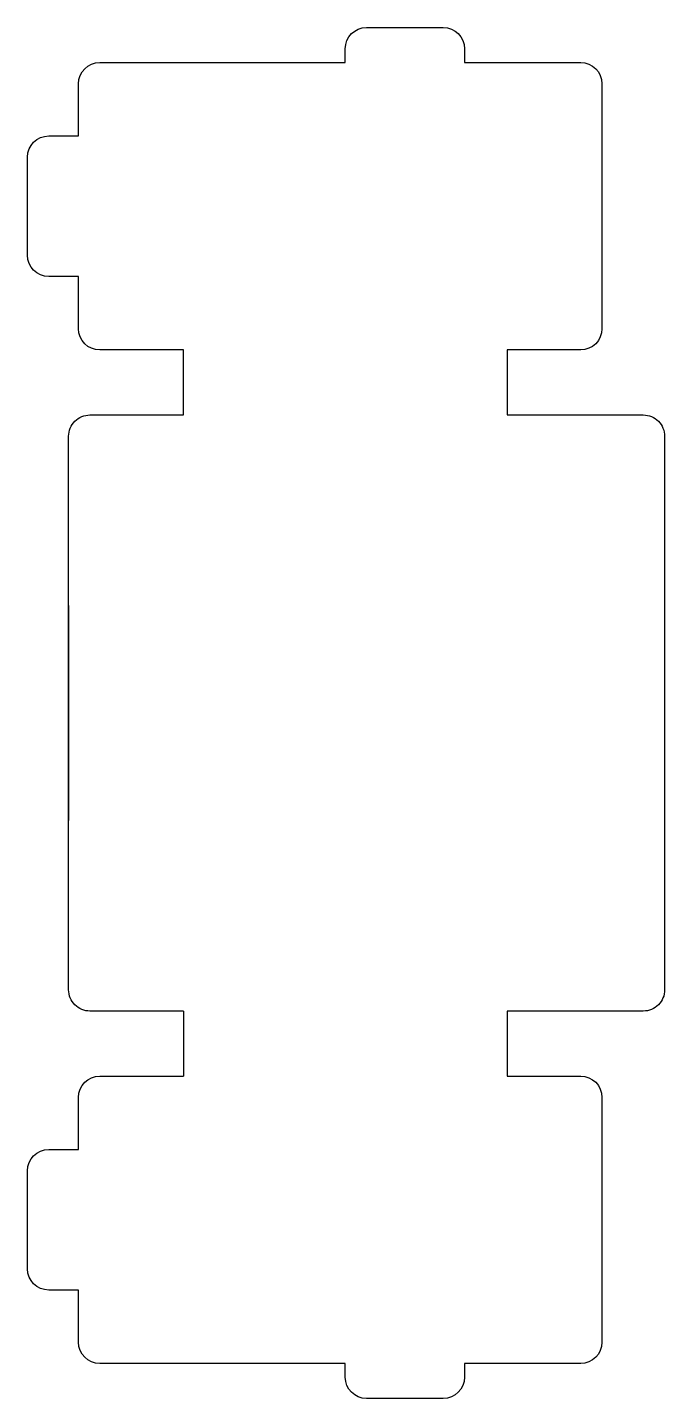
# Model space of a CAD drawing. Extents: x -142 to 276, y -797 to -353.
# Drawn here: x 260.97 to 275.94, y -797.05 to -764.85 of the extents above.
import ezdxf

# ---------------------------------------------------------------- set-up
doc = ezdxf.new("R2010")
doc.units = 0
doc.header["$MEASUREMENT"] = 0
doc.layers.get('0').update_dxf_attribs({"linetype": 'CONTINUOUS'})

msp = doc.modelspace()

# ---------------------------------------------------------------- linework, layer by layer
for p, q in [((268.936, -764.849), (270.737, -764.849)), ((274.466, -766.174), (274.466, -771.924)), ((260.968, -770.199), (260.968, -767.898)), ((264.638, -773.949), (264.638, -772.424)), ((272.237, -772.424), (272.237, -773.949)), ((261.937, -787.449), (261.937, -774.449)), ((275.937, -774.449), (275.937, -787.449)), ((261.937, -778.425), (261.937, -783.475)), ((264.638, -787.949), (264.638, -789.475)), ((272.237, -787.949), (272.237, -789.475)), ((274.466, -789.975), (274.466, -795.724)), ((260.968, -793.999), (260.968, -791.698)), ((270.737, -797.048), (268.936, -797.048))]:
    msp.add_line(p, q)
at = {"extrusion": (0, 0, -1)}
for centre, start, end in [((-268.936, -765.349), 0, 90), ((-270.737, -765.349), 90, 180), ((-262.667, -766.174), 0, 90), ((-273.966, -766.174), 90, 180), ((-261.468, -767.898), 0, 90), ((-261.468, -770.199), 270, 0), ((-262.667, -771.924), 270, 0), ((-273.966, -771.924), 180, 270), ((-262.437, -774.449), 0, 90.0018), ((-275.437, -774.449), 89.9982, 180), ((-262.437, -787.449), 269.9982, 0), ((-275.437, -787.449), 180, 270.0018), ((-262.667, -789.975), 0, 90), ((-273.966, -789.975), 90, 180), ((-261.468, -791.698), 0, 90), ((-261.468, -793.999), 270, 0), ((-262.667, -795.724), 270, 0), ((-273.966, -795.724), 180, 270), ((-268.936, -796.548), 270, 0), ((-270.737, -796.548), 180, 270)]:
    msp.add_arc(centre, 0.5, start, end, dxfattribs=at)
for points in [[(268.436, -765.674), (268.436, -765.566), (268.436, -765.457), (268.436, -765.349)], [(271.237, -765.349), (271.237, -765.457), (271.237, -765.566), (271.237, -765.674)], [(262.667, -765.674), (264.59, -765.674), (266.513, -765.674), (268.436, -765.674)], [(271.237, -765.674), (272.147, -765.674), (273.057, -765.674), (273.966, -765.674)], [(262.167, -767.398), (262.167, -766.99), (262.167, -766.582), (262.167, -766.174)], [(261.468, -767.398), (261.701, -767.398), (261.934, -767.398), (262.167, -767.398)], [(262.167, -770.699), (261.934, -770.699), (261.701, -770.699), (261.468, -770.699)], [(262.167, -771.924), (262.167, -771.516), (262.167, -771.107), (262.167, -770.699)], [(264.638, -772.424), (263.981, -772.424), (263.324, -772.424), (262.667, -772.424)], [(273.966, -772.424), (273.39, -772.424), (272.814, -772.424), (272.237, -772.424)], [(262.437, -773.949), (263.17, -773.949), (263.904, -773.949), (264.638, -773.949)], [(272.237, -773.949), (273.304, -773.949), (274.37, -773.949), (275.437, -773.949)], [(264.638, -787.949), (263.904, -787.949), (263.17, -787.949), (262.437, -787.949)], [(275.437, -787.949), (274.37, -787.949), (273.304, -787.949), (272.237, -787.949)], [(262.667, -789.475), (263.324, -789.475), (263.981, -789.475), (264.638, -789.475)], [(272.237, -789.475), (272.814, -789.475), (273.39, -789.475), (273.966, -789.475)], [(262.167, -791.198), (262.167, -790.79), (262.167, -790.383), (262.167, -789.975)], [(261.468, -791.198), (261.701, -791.198), (261.934, -791.198), (262.167, -791.198)], [(262.167, -794.499), (261.934, -794.499), (261.701, -794.499), (261.468, -794.499)], [(262.167, -795.724), (262.167, -795.316), (262.167, -794.907), (262.167, -794.499)], [(268.436, -796.224), (266.513, -796.224), (264.59, -796.224), (262.667, -796.224)], [(268.436, -796.548), (268.436, -796.44), (268.436, -796.332), (268.436, -796.224)], [(271.237, -796.224), (271.237, -796.332), (271.237, -796.44), (271.237, -796.548)], [(273.966, -796.224), (273.057, -796.224), (272.147, -796.224), (271.237, -796.224)]]:
    msp.add_open_spline(points, degree=3)

doc.saveas('drawing.dxf')
